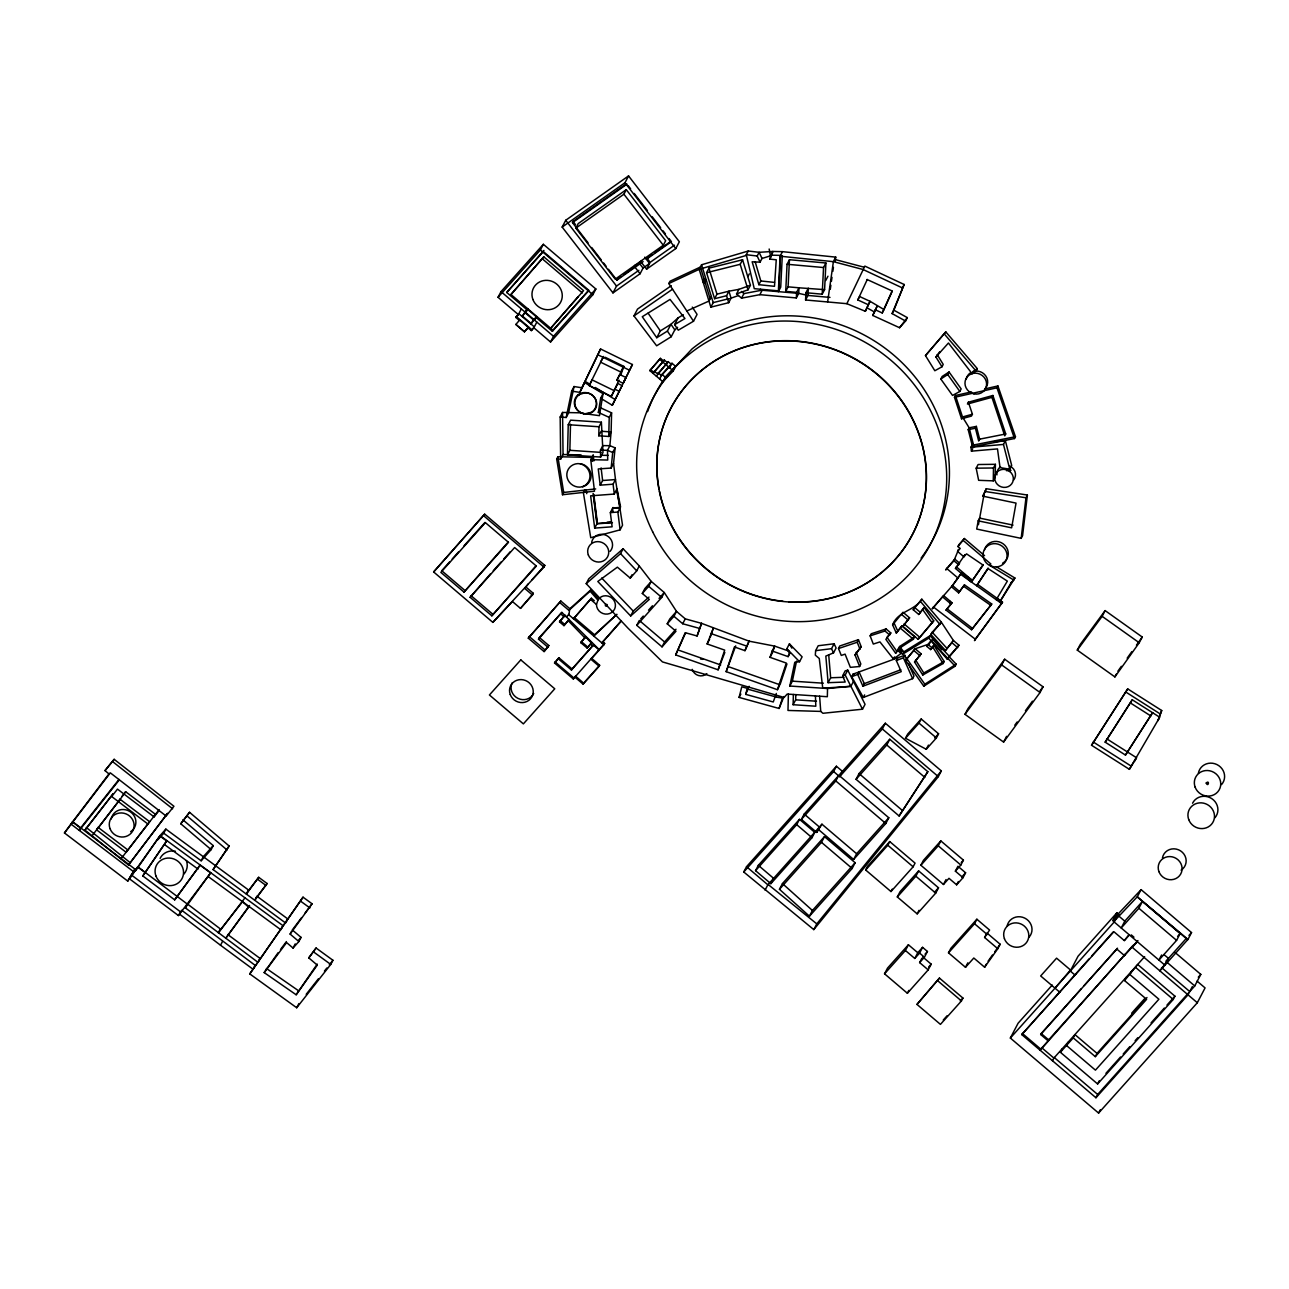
<?xml version="1.0" encoding="UTF-8"?>
<svg xmlns="http://www.w3.org/2000/svg" width="1289" height="1289" viewBox="0 0 1289 1289"><rect width="100%" height="100%" fill="white"/><g stroke="black" fill="none" stroke-linecap="round" stroke-linejoin="round"><path stroke-width="1.5" d="M993.271 480.861L993.481 467.988L995.398 464.314L978.093 464.523L976.176 468.181L978.641 480.314L993.271 480.861L995.189 477.204L995.398 464.314M788.385 694.143L787.982 710.448L820.739 711.415L822.93 713.284L862.502 709.208L865.064 704.326L847.759 670.135L845.213 670.844L842.652 675.742L845.197 682.042L828.102 682.687L825.83 656.085L833.532 652.862L836.11 647.948L834.096 643.775L818.193 645.741L815.631 650.655L815.309 655.15L819.272 658.518L822.753 688.213L850.917 686.312L853.463 681.43M815.438 695.931L815.808 706.211L793.122 704.712L793.363 694.481M793.122 704.712L795.667 699.83L795.796 694.707M850.917 686.312L827.538 688.519L827.345 696.721L787.16 694.062L784.131 697.462L662.465 661.918L628.114 628.291L586.221 583.659L588.783 578.777L623.119 548.743L639.28 565.968L651.251 581.436L664.302 592.553L676.516 611.405L685.265 618.849L701.57 623.36L749.07 641.165L774.705 646.127L788.916 651.122M567.482 454.856L568.24 424.709L570.624 420.166L601.383 422.212L602.994 452.52L600.626 457.063L567.482 454.856L569.867 450.312L570.511 424.178M608.746 436.455L609.214 417.394L598.354 412.432L600.722 407.888L611.598 412.851L611.115 431.912L608.746 436.455L598.773 435.795L598.998 426.756L601.383 422.212M835.208 260.958L835.755 257.123L782.487 251.661L780.103 256.205L778.347 291.717L780.715 287.173L782.294 255.609M824.589 289.638L798.987 287.801L796.618 292.345L785.726 291.378L787.063 264.261L789.448 259.717L825.911 262.988L824.589 289.638L822.205 294.182L805.931 292.732L805.577 299.983L846.873 303.688L865.338 311.293L870.075 301.32L859.602 296.534L857.813 299.934L868.287 304.736L870.075 301.32L883.996 309.537L892.246 291.217M785.726 291.378L788.095 286.835L789.448 259.717M738.951 289.348L728.929 291.185L726.561 295.729L714.589 298.71L706.581 272.704L708.95 268.16L742.577 259.766L750.424 285.256L738.951 289.348L736.567 293.892L741.562 298.146L759.866 294.665L796.328 297.936L796.618 292.345M805.577 299.983L807.945 295.439L808.316 288.188L805.931 292.732M822.205 294.182L823.542 267.532L825.911 262.988M611.115 431.912L609.874 445.768L607.49 450.312L607.731 460.044L590.749 459.69L594.503 491.19L562.503 494.734L556.687 458.997L557.879 456.725L591.941 457.418L592.408 461.365M615.111 447.847L613.564 463.412L615.481 479.556L613.065 484.197L600.191 485.163L598.257 468.938L611.147 468.052L612.694 452.487L615.111 447.847L609.923 445.672L602.833 445.623L600.448 450.167L600.626 457.063M1021.162 538.367L1025.98 497.78L1027.397 495.04L986.294 488.724L982.83 496.152L1016.038 503.097L1011.623 527.829L978.19 520.837L976.708 529.07L1021.162 538.367L1022.58 535.644L1027.397 495.04M827.619 301.964L833.387 261.667L835.755 257.123M830.293 289.252L830.873 285.272M831.437 281.292L832.001 277.312M832.855 271.351L833.435 267.355M590.813 589.846L590.12 591.168L597.774 599.949L601.27 596.759A9.587 9.071 27.6 0 1 614.885 602.253A9.587 9.071 27.6 0 1 607.522 614.063A9.587 9.071 27.6 0 1 596.469 604.46L598.467 598.628L590.813 589.846L569.577 609.036M598.354 412.432L600.658 398.237L603.623 392.549M978.432 524.704L984.248 493.429L986.294 488.724M556.687 458.997L560.667 459.077L560.183 416.992L566.177 417.507L571.688 391.083L574.056 386.539L582.145 387.828L584.642 382.559L603.026 393.693L599.449 415.67L585.867 413.833M574.056 386.539L568.562 412.963L566.177 417.507M827.538 688.519L789.819 686.038L794.781 662.288L799.551 661.74L802.112 656.842L789.416 643.839L786.87 648.721L789.335 653.024L788.127 656.633L772.159 651.009L770.032 657.342L786.322 663.078L777.428 689.696L726.174 671.666L734.424 646.949L744.978 650.671L749.07 641.165L744.978 650.671M789.819 686.038L792.364 681.156L796.57 661.064M783.986 696.495L779.088 708.467L739.096 697.413L741.771 686.811L747.233 688.326L745.719 694.368L773.255 701.973L776.316 693.45M745.719 694.368L749.118 686.296M697.075 635.976L701.57 623.36L697.075 635.976L685.216 632.69L675.678 654.909L718.118 669.829L724.853 652.411M769.855 259.121L770.919 255.158L780.554 255.367L778.782 290.879L754.258 288.672L746.299 254.723L757.191 256.012L760.059 262.166L752.148 261.78L758.867 284.676L774.496 286.319L776.252 259.782L769.855 259.121L771.144 256.64M772.159 254.094L772.868 251.452L782.487 251.661M1161.711 710.513L1158.021 720.519L1161.711 710.513L1127.714 688.89L1091.525 745.251L1129.373 769.324L1159.729 717.248L1132.258 699.782L1105.156 742.158L1125.474 755.08L1152.575 712.704L1125.474 755.08M779.088 708.467L782.471 698.09L774.544 696.817M718.118 669.829L724.692 650.123L707.129 643.952L713.188 628.549L710.271 637.314M726.174 671.666L735.713 645.87M773.126 650.881L774.705 646.127L772.159 651.009M786.967 663.883L779.99 684.813L728.736 666.784M619.01 380.11L611.357 396.416L589.186 385.604L603.526 356.457L600.545 362.145L620.815 372.038L623.795 366.366L605.218 357.295M620.782 375.002L623.795 366.366L616.851 380.223L623.119 383.284L632.416 364.529L600.577 348.981L579.776 392.372L571.688 391.083M904.137 284.482L893.889 310.198L907.327 317.626L905.555 321.042L892.117 313.598L904.137 284.482L864.855 266.098L846.873 303.688M675.678 654.909L685.571 632.931M857.813 299.934L867.271 279.487M865.338 311.293L868.287 304.736M872.734 315.451L877.068 306.363L872.734 315.451L899.561 327.728L905.555 321.042M875.279 309.779L882.224 312.953L892.117 290.96L867.03 279.487M582.274 387.103L600.577 348.981M838.511 648.544L839.719 645.998L858.426 639.682L861.229 646.724L854.994 654.893L859.618 666.51L850.353 667.348L845.085 654.135L841.266 655.44L838.511 648.544L857.217 642.244L858.426 639.682M854.994 654.893L861.229 646.724M859.618 666.51L860.826 663.964L856.186 652.347M611.357 396.416L617.818 383.51L622.055 385.588L626.083 377.596L619.832 374.551L616.851 380.223M612.307 405.278L622.055 385.588L612.307 405.278L600.658 398.237M623.119 383.284L632.416 364.529M64.45 832.952L72.635 821.738L134.926 869.108L127.772 881.112L64.45 832.952L110.322 772.852L166.136 816.034L173.934 806.269L114.173 759.318L105.005 770.596L109.275 774.222M72.635 821.738L71.282 824.316L133.573 871.686M105.005 770.596L114.173 759.318M80.675 827.844L79.322 830.438L119.007 780.248M84.945 830.1L113.013 793.927L84.945 830.1L128.497 865L167.489 813.44L128.497 865M91.873 835.997L118.894 800.872M96.675 829.907L98.028 827.312L127.498 849.693L126.145 852.287L96.675 829.907L120.119 799.309M159.014 810.62L154.068 816.888L117.492 789.126L111.66 796.521L118.475 801.677L119.829 799.099L149.605 821.689L126.145 852.287M154.068 816.888L155.421 814.31L125.661 791.704L118.475 801.677M121.085 858.7L159.143 809.605M127.772 881.112L134.926 869.108M255.109 965.316L181.685 910.276L178.414 915.561L129.399 878.76L159.868 835.965L166.668 840.96L142.821 875.94L174.676 899.867L200.149 865.016M129.399 878.76L137.73 866.836L187.308 904.056M135.748 870.623L160.045 835.626L165.862 829.117L248.503 889.99L246.36 894.083L258.686 877.31L267.113 883.513L254.787 900.286L256.914 896.193L287.753 918.912L285.61 923.005L213.088 869.576L229.152 846.003L189.547 812.296L180.766 823.768L211.138 849.628L201.148 860.778L163.735 833.21L165.862 829.117M142.821 875.94L166.845 840.621M180.766 823.768L189.547 812.296M174.676 899.867L200.085 865.145L210.655 872.879L178.414 915.561M201.148 860.778L203.243 856.782L213.233 845.616L182.861 819.772M519.886 319.575L519.419 320.478L515.826 317.432L518.371 314.597L498.037 297.292L501.018 291.62L543.362 244.298L595.856 288.994L592.892 294.682L550.548 342.004L533.855 327.777L536.82 322.105M211.138 849.628L213.233 845.616M526.943 309.698L506.722 292.474L543.926 250.42M260.12 958.146L257.945 962.303L185.31 907.843L187.372 903.911L220.435 928.998L218.373 932.93L244.974 897.821M522.19 316.53L527.539 308.554L522.416 316.079L531.277 323.62L535.805 317.239L552.353 331.321L552.949 330.193L510.96 294.504L543.813 256.833L583.546 290.653L550.677 328.324L578.262 296.551M185.31 907.843L210.719 872.75M498.037 297.292L540.381 249.969L543.362 244.298M213.088 869.576L229.152 846.003M510.96 294.504L543.813 256.833M644.709 257.172L649.575 263.472L643.05 268.08L640.085 273.751L612.968 292.893L562.165 227.073L565.742 220.258L628.549 175.916L679.351 241.752L675.79 248.568L646.595 269.159L640.891 261.764L641.487 260.636M515.826 317.432L518.839 313.694L534.323 326.874L531.31 330.612L528.039 327.825L528.506 326.907M518.371 314.597L521.336 308.909M515.858 324.441L524.494 331.789L515.858 324.441L519.644 320.026L528.281 327.374L524.72 331.337M588.074 242.831L572.477 222.626L573.073 221.482L626.003 184.118M550.548 342.004L553.513 336.316L525.525 312.421L528.232 309.215M575.845 228.121L578.229 223.577L626.293 189.66L665.672 240.705L663.303 245.248L615.24 279.165L575.845 228.121L623.908 194.204L626.293 189.66M531.052 324.087L533.533 319.301M534.387 319.962L537.094 316.756M255.222 965.09L253.047 969.247L220.532 945.24L222.594 941.308M562.165 227.073L624.988 182.748L628.549 175.916M248.616 907.182L249.502 905.474L225.623 938.424L248.616 907.182L242.831 901.913M433.636 571.945L484.68 514.198L544.828 565.404L543.942 567.079L492.849 622.378L433.636 571.945L484.68 514.198M249.776 973.904L303.028 897.176L312.067 903.782L290.122 934.09L298.871 941.534L293.038 948.043L286.609 942.565L264.181 972.599L296.164 994.77L317.287 965.123L308.78 957.888L316.079 948.011L332.933 960.273L330.757 964.43L296.712 1007.756L249.776 973.904L303.028 897.176M608.472 269.272L616.883 280.148L620.75 276.7M612.968 292.893L616.529 286.077L638.861 270.319M264.181 972.599L278.15 952.635M463.992 592.102L508.511 542.331L485.373 522.625L440.854 572.397L463.992 592.102L508.092 542.121M640.085 273.751L634.381 266.372L634.978 265.228M560.183 416.992L562.552 412.448L581.21 412.851M290.122 934.09L291.572 931.319M470.114 597.306L514.633 547.551L536.385 566.064L491.85 615.82L470.114 597.306L490.642 573.669M579.776 392.372L582.145 387.828M646.595 269.159L649.575 263.472M293.038 948.043L295.213 943.886M589.186 385.604L592.167 379.917L614.321 390.744M298.871 941.534L301.046 937.377L292.297 929.933L301.594 917.623M677.611 327.293L674.808 329.887L671.247 336.703L656.649 345.806L633.962 315.902L637.523 309.086L671.279 285.723M560.667 459.077L563.051 454.534L562.552 412.448M308.78 957.888L316.079 948.011M491.85 615.82L535.95 565.839M296.164 994.77L317.239 964.091M683.347 314.758L678.175 317.803L674.614 324.619L678.272 330.193L693.514 321.235L668.83 283.532L670.006 281.244L700.362 267.049L710.142 298.79M492.849 622.378L512.378 601.544M562.503 494.734L563.696 492.462L557.879 456.725M296.712 1007.756L298.887 1003.599M598.773 435.795L601.157 431.251L609.117 431.783M609.214 417.394L611.598 412.851M590.749 459.69L593.133 455.146M528.216 583.965L524.784 588.493L532.438 595.002L520.482 608.376L512.829 601.866M674.614 324.619L684.942 318.528L670.038 299.419L642.276 316.723L656.762 337.734L660.322 330.919L670.957 324.296L678.175 317.803M520.482 608.376L533.324 593.327L525.67 586.817M769.162 249.003L770.484 255.995L772.868 251.452L759.124 252.306L748.248 251.017L701.554 264.777L699.17 269.32L668.83 283.532M656.762 337.734L667.38 331.112L670.957 324.296L674.808 329.887M584.545 490.158L583.353 492.43L590.733 537.706L620.106 529.86L622.539 525.219L615.481 479.556L602.608 480.523L600.191 485.163M532.438 595.002L533.324 593.327M659.614 378.95L661.998 374.406L671.972 363.256L675.645 366.366L673.261 370.926L662.868 381.721L649.865 370.652L660.451 358.358L663.69 361.129L653.716 372.279L650.462 369.524M649.865 370.652L660.451 358.358M653.12 373.423L664.286 359.985L667.541 362.757M663.11 362.257L664.286 359.985M656.375 376.195L668.137 361.613L671.392 364.384M611.147 468.052L613.564 463.412M666.349 365.029L668.137 361.613M693.514 321.235L697.075 314.403L692.29 307.104M598.434 650.881L599.127 649.559L561.843 612.388L539.382 637.491L548.856 645.547L544.087 651.59L528.281 638.152L560.844 601.061L569.77 608.666L568.916 614.869L603.961 644.709L590.942 659.259L599.143 666.236L583.127 684.137L574.926 677.16L575.49 676.081L583.627 683.154L583.127 684.137M669.603 367.8L671.972 363.256M662.868 381.721L665.237 377.178L675.645 366.366M711.335 296.518L708.95 301.062L686.811 310.987M613.032 507.447L610.341 512.619L612.114 526.798L594.68 528.103L597.387 522.947M714.589 298.71L716.974 294.166L708.95 268.16M738.436 295.552L731.072 298.146L728.704 302.689L710.835 307.153L713.204 302.609L701.554 264.777M547.986 647.239L538.512 639.167L539.382 637.491M594.68 528.103L590.636 495.83L614.305 494.058L616.996 488.902L620.573 506.883L617.866 512.039L620.106 529.86M528.281 638.152L560.844 601.061M736.567 293.892L748.055 289.799L740.192 264.309L742.577 259.766M748.248 251.017L745.864 255.56L699.17 269.32L710.835 307.153M538.512 639.167L561.843 612.388M544.087 651.59L548.856 645.547M563.97 625.648L569.013 619.461L563.97 625.648L559.523 621.878L564.808 615.433L566.564 616.948L568.787 614.321M559.523 621.878L564.985 615.079M757.191 256.012L759.124 252.306L762.008 258.461L760.059 262.166M747.91 276.555L749.312 273.88M591.393 598.241L573.508 618.768L591.393 598.241L594.277 600.69M741.562 298.146L743.946 293.602L762.25 290.122L759.866 294.665M748.055 289.799L750.424 285.256M574.926 677.16L573.299 678.965L554.528 662.997L558.846 657.728L572.026 668.959L571.462 670.022L558.282 658.792L558.846 657.728M758.867 284.676L760.816 280.97L755.209 261.893M586.221 583.659L620.557 553.626L623.119 548.743M760.542 289.235L760.091 290.073L798.713 293.393L806.108 295.02M580.791 642.663L585.528 636.911L591.377 642.937L587.172 648.093L580.791 642.663L585.657 636.669M594.519 634.752L593.826 636.073L616.915 614.305L594.519 634.752L574.201 617.447M587.172 648.093L591.506 642.695M573.299 678.965L598.998 649.801L593.407 645.048L572.026 668.959M571.462 670.022L593.536 644.806M642.309 593.472L648.705 586.334L651.251 581.436L644.871 588.574L642.309 593.472L649.302 599.417L630.659 615.981L597.806 581.484L617.383 567.16L630.24 578.1L631.932 574.846M630.24 578.1L636.718 570.85L639.28 565.968M590.942 659.259L591.506 658.196L599.643 665.269L599.143 666.236M620.766 621.25L601.866 642.905L621.379 621.105M603.961 644.709L604.654 643.388L602.559 641.6M796.328 297.936L798.713 293.393L798.987 287.801L788.095 286.835M630.659 615.981L633.221 611.099L648.979 597.081M636.766 625.342L639.328 620.46L664.576 641.97L662.03 646.852L636.766 625.342L661.74 597.435L664.302 592.553L659.05 598.418M825.717 280.519L827.973 276.2M667.219 623.828L669.781 618.946L676.516 611.405L673.954 616.303L667.219 623.828L675.968 631.272L662.03 646.852M699.009 628.259L682.703 623.747L685.265 618.849M707.129 643.952L709.691 639.054M882.224 312.953L883.996 309.537M892.117 313.598L893.889 310.198M899.561 327.728L907.327 317.626M739.096 697.413L740.853 694.062M925.47 355.587L945.804 331.885L977.304 368.638L976.063 371.023L972.051 373.633L948.446 343.019L935.927 357.005L941.969 366.801L934.831 370.749L925.47 355.587L945.804 331.885M770.032 657.342L772.594 652.46M935.927 357.005L939.681 351.816M788.127 656.633L789.835 653.378M941.969 366.801L943.226 364.416L937.184 354.62M777.428 689.696L779.136 686.441M940.809 379.03L942.13 376.485L949.058 371.989L961.159 388.907L959.838 391.453L952.539 395.433L940.809 379.03L947.737 374.535L949.058 371.989M992.901 395.481L991.934 397.334L1004.759 435.827L1005.726 433.974L992.901 395.481L968.393 402.2L972.422 414.236L971.455 416.089L961.53 418.796L954.488 397.334L955.439 395.497L971.535 391.888M972.051 373.633L973.147 371.522M833.532 652.862L831.534 648.689L834.096 643.775M968.393 402.2L967.443 404.037L991.934 397.334M961.53 418.796L962.496 416.959L955.439 395.497M828.102 682.687L830.664 677.772L828.714 654.973M984.071 390.696L985.183 388.585A10.94 10.36 27.6 0 0 975.902 371.039M985.038 388.859L997.912 385.959L1015.458 436.713L1014.491 438.55L972.583 446.864L968.2 429.656L969.167 427.803L976.369 426.385L979.624 439.162L978.673 440.999L975.419 428.222L976.369 426.385M842.652 675.742L845.181 675.033L847.759 670.135M839.88 774.19L885.334 723.226L941.324 770.903L938.328 776.639L813.794 929.611L743.753 871.992L746.54 866.675L836.4 766.23L842.426 771.354M1014.491 438.55L996.961 387.812L997.912 385.959M897.966 650.655L901.092 653.475L893.454 659.001L879.952 641.906L873.298 644.065L870.123 635.848L871.219 633.769L886.075 628.919L890.812 632.963L885.865 639.344L895.629 653.249L899.061 648.56L902.171 651.38M993.9 441.756L1005.388 440.757L1011.688 465.49L1009.754 469.18L1000.055 467.617L997.493 448.91L971.455 451.15L970.923 447.251L972.857 443.561M908.6 663.948L913.982 676.097L912.628 678.675L863.292 697.478L851.723 676.709L853.076 674.115L904.749 655.263L907.069 660.467M972.583 446.864L973.549 445.027L969.167 427.803L962.496 416.959L972.422 414.236M971.455 451.15L972.744 448.685M857.684 674.437L859.054 671.843L864.274 683.653L862.921 686.231L857.684 674.437L851.723 676.709M815.002 831.969L812.006 837.689L770.854 883.674L755.547 870.655L758.335 865.322L799.486 819.337L814.777 832.372M870.123 635.848L884.979 631.014L886.075 628.919M928.821 638.103L902.558 654.248L898.32 648.947L913.385 639.231L914.642 636.847L901.817 625.938L896.306 633.076L892.6 624.875C897.869 610.905 914.529 611.034 921.812 599.192L941.308 622.104L953.441 640.552L958.984 645.257L947.334 659.259L928.821 638.103L932.221 632.255L941.308 622.104L930.98 634.639L945.481 650.462L953.441 640.552L945.481 650.462M892.6 624.875L903.009 612.243L909.583 617.818L902.848 626.325L918.106 639.296L933.703 620.863L924.132 607.49L918.767 614.482L913.24 609.778L914.497 607.393L920.024 612.098M896.306 633.076L901.817 625.938M755.547 870.655L796.699 824.654L799.486 819.337M863.292 697.478L864.645 694.884M818.95 829.939L853.624 859.457L856.621 853.737L821.947 824.203L816.71 832.42L801.404 819.385L804.191 814.068L838.607 775.624M902.848 626.325L909.583 617.818M765.07 890.135L768.067 884.415L816.791 923.875L813.794 929.611M770.854 883.674L773.851 877.954M913.24 609.778L921.812 599.192M1009.754 469.18L1003.47 444.447L1005.388 440.757M743.753 871.992L833.629 771.547L836.4 766.23M895.629 653.249L899.061 648.56M898.32 648.947L899.577 646.546L914.642 636.847M893.454 659.001L894.55 656.907M862.921 686.231L901.237 671.65L896.322 660.548L897.676 657.954M918.767 614.482L924.132 607.49M982.83 496.152L984.248 493.429M955.471 568.433L959.58 563.18L954.778 559.088L945.659 569.964L953.924 560.731L958.645 549.372L957.582 551.418L963.898 556.8L966.541 553.851L983.136 565.114L971.374 581.967L955.471 568.433L964.962 554.753L963.898 556.8M957.582 551.418L960.224 548.47L957.969 546.552L959.032 544.506L964.414 538.512L984.554 555.656M801.404 819.385L835.82 780.941L838.817 775.205L888.798 817.758L885.817 823.494L853.624 859.457M779.458 889.297L782.455 883.577L824.477 836.625L855.139 862.728L852.158 868.464L809.428 916.205L779.458 889.297L821.48 842.345L824.477 836.625M902.558 654.248L903.815 651.863L930.078 635.719L949.203 656.182L947.963 658.566M833.629 771.547L839.638 776.671L842.635 770.951M957.969 546.552L964.414 538.512M896.322 660.548L903.396 657.857L904.749 655.263M977.4 584.239L1002.52 602.172L974.484 640.649L975.257 639.167L933.913 607.377L932.318 608.682L952.507 585.512L960.676 574.072M978.19 520.837L979.608 518.097L1013.057 525.106M947.334 659.259L948.994 656.568L956.196 664.173L955.165 666.171L923.778 686.199L905.539 660.355L915.174 648.754L927.983 644.436L930.159 642.003L929.111 644.001M816.71 832.42L819.707 826.7M918.106 639.296L933.703 620.863M905.539 660.355L915.174 648.754L921.136 653.829L914.562 661.998L922.763 675.017L943.129 663.513L944.176 661.499L933.864 645.161L930.642 649.592L926.936 646.45L927.983 644.436L931.689 647.594M932.318 608.682L943.532 595.534L952.039 602.785L946.045 610.1L971.552 629.725L991.74 604.009L964.462 584.852L958.629 592.859L951.588 586.866L952.362 585.383L959.403 591.393M956.97 579.583L957.824 577.939L946.529 568.32M914.562 661.998L921.136 653.829M951.588 586.866L961.626 572.767L972.228 580.34L956.325 566.806M930.98 634.639L932.221 632.255L946.722 648.061M856.057 779.313L859.054 773.577L889.764 739.258L927.838 771.692L899.11 815.969L856.057 779.313L886.768 744.994L889.764 739.258M839.638 776.671L882.337 728.962L885.334 723.226M949.671 602.898L950.428 601.415M946.045 610.1L952.039 602.785M926.936 646.45L932.833 638.877M958.629 592.859L964.462 584.852M930.642 649.592L933.864 645.161M922.763 675.017L923.81 673.003L944.176 661.499M971.374 581.967L983.136 564.598M923.778 686.199L924.825 684.201L956.196 664.173M809.428 916.205L812.424 910.485L855.139 862.728M905.49 738.259L907.665 734.102L921.2 718.988L938.569 733.763L936.394 737.936L926.259 749.263L905.49 738.259L919.025 723.145L921.2 718.988M971.552 629.725L991.74 604.009M1011.623 581.887L999.652 602.14L1014.894 578.02L996.171 566.628M1010.834 583.385L1014.894 578.02M926.259 749.263L928.434 745.106M865.66 869.994L867.578 866.305L889.732 841.556L915.061 863.114L913.128 866.804L890.973 891.553L865.66 869.994L887.799 845.246L889.732 841.556M899.11 815.969L927.838 771.692M964.994 714.332L967.991 708.612L1004.679 659.227L1043.043 686.795L1040.046 692.515L1003.599 742.077L964.994 714.332L1001.682 664.947L1004.679 659.227M890.973 891.553L892.262 889.104M897.305 896.951L900.093 891.634L918.638 870.897L938.505 887.799L935.717 893.116L917.172 913.853L897.305 896.951L915.867 876.214L918.638 870.897M920.862 865.241L923.44 860.327L940.825 840.895L963.415 860.134L960.837 865.048L955.375 871.171L963.028 877.68L956.631 884.818L948.978 878.308L943.467 884.48L920.862 865.241L938.247 845.81L940.825 840.895M1003.599 742.077L1006.596 736.357M922.618 956.857L931.19 964.156L928.193 969.876L907.375 993.255L884.544 973.807L887.541 968.087L908.407 944.756L917.768 952.716L914.771 958.452L905.41 950.492L908.407 944.756M917.172 913.853L919.025 910.308M943.467 884.48L946.029 879.565M955.375 871.171L957.936 866.256L965.59 872.766L963.028 877.68M1077.282 650.123L1080.263 644.403L1105.124 610.599L1142.231 637.024L1139.234 642.744L1114.904 676.918L1077.282 650.123L1102.127 616.335L1105.124 610.599M914.771 958.452L919.589 953.07L922.586 947.334L927.436 951.475L924.439 957.211L919.621 962.593L928.193 969.876M956.631 884.818L958.355 881.547M919.621 962.593L921.877 958.291M907.375 993.255L908.874 990.387M916.978 1004.405L939.455 978.093L962.931 998.073L961.433 1000.941L940.438 1024.384L916.978 1004.405L939.455 978.093M948.495 952.829L950.847 948.333L976.885 919.234L989.581 930.062L984.603 937.506L997.783 948.72L984.635 967.249L973.807 958.017L965.493 967.314L948.495 952.829L974.532 923.746L976.885 919.234M1114.904 676.918L1116.403 674.05M965.493 967.314L967.846 962.819M984.603 937.506L986.166 934.509M1091.525 745.251L1127.714 688.89M984.635 967.249L986.214 964.236M997.783 948.72L1000.135 944.225L986.955 932.994M1105.156 742.158L1132.258 699.782M1129.373 769.324L1136.495 757.723L1106.864 738.887M1134.787 760.993L1136.495 757.723M1197.11 981.138L1205.07 987.906L1197.32 1002.745L1098.599 1113.084L1010.35 1038.048L1018.101 1023.224L1052.243 985.054M1192.325 986.601L1188.023 994.834L1095.94 1097.745L1021.774 1034.6L1089.028 958.984M1070.305 971.036L1078.055 956.212L1116.886 912.821L1119.255 914.852M1060.331 991.048L1059.735 992.176L1040.674 975.95L1056.577 958.162L1070.917 970.359M1022.37 1033.472L1040.771 1049.133L1048.15 1040.884L1040.674 1034.519L1041.206 1033.52L1081.374 988.631M1075.638 973.936L1075.042 975.08L1069.886 970.681L1054.998 988.147M1040.175 1050.261L1132.467 946.013M1048.15 1040.884L1048.956 1039.337M1116.886 912.821L1112.697 920.845L1116.5 916.592M1163.951 954.601L1168.479 958.355L1164.918 965.171L1113.777 921.635L1117.337 914.819L1141.119 889.652L1191.535 932.575L1187.975 939.391L1159.842 970.826L1166.577 961.948L1194.758 985.956L1189.747 991.563L1161.55 967.556M1117.772 915.174L1114.195 921.989L1010.35 1038.048M1141.119 889.652L1137.252 896.822L1113.777 921.635M1052.485 1060.75L1054.209 1057.479L1097.648 1094.474L1095.94 1097.745M1095.296 1056.658L1097.02 1053.387L1074.962 1034.616L1073.254 1037.887L1095.296 1056.658L1146.598 999.329L1124.54 980.558L1137.72 964.494L1174.94 996.188L1173.232 999.458L1097.616 1083.968L1060.38 1052.275L1062.088 1049.004M1068.178 1042.205L1066.47 1045.476L1095.441 1070.144L1158.892 999.233L1129.921 974.565L1131.629 971.294M1040.674 1034.519L1117.531 948.221L1084.049 985.634M1117.337 914.819L1124.798 921.152L1121.221 927.967L1138.864 908.262L1142.425 901.446L1180.144 933.558L1176.583 940.374L1158.94 960.079L1161.615 954.972M1021.774 1034.6L1113.873 931.689L1124.314 940.583L1128.697 935.186M1116.999 949.22L1124.475 955.584L1125.281 954.037M1197.32 1002.745L1132.258 947.351L1133.659 944.676M1124.54 980.558L1126.264 977.288M1097.616 1083.968L1099.324 1080.698M1098.599 1113.084L1100.307 1109.781M1194.758 985.956L1200.8 974.387L1175.069 952.49M988.083 568.078L976.627 585.722L988.051 568.562L1007.337 581.113L996.236 599.707L997.009 598.225L1000.425 600.642M988.083 961.191L992.466 955.02M994.657 951.943L1000.135 944.225M1117.901 671.182L1121.366 666.3M1127.166 658.163L1131.806 651.67M1136.431 645.161L1142.231 637.024M1014.814 725.159L1017.166 721.969M1025.399 710.771L1032.457 701.184M1039.514 691.597L1043.043 686.795M975.257 639.167L1002.52 602.172M280.519 949.477L286.416 941.566M305.09 912.999L312.067 903.782M109.339 773.4L72.522 821.931L80.579 828.054L119.007 779.426M247.407 892.085L258.686 877.31M255.834 898.288L267.113 883.513M306.186 994.318L318.351 978.85M324.425 971.1L326.858 968.007M329.291 964.913L332.933 960.273M219.259 931.222L242.493 901.768M122.165 796.135L125.661 791.704M816.791 923.875L941.324 770.903M928.579 967.072L931.19 964.156M506.722 292.474L543.33 251.564L588.96 290.412L552.353 331.321M524.494 331.789L528.039 327.825M531.31 330.612L533.855 327.777M552.949 330.193L588.251 290.734M553.513 336.316L595.856 288.994M157.903 839.719L163.735 833.21M449.587 561.923L441.724 570.705L464.862 590.41M452.213 559.007L458.755 551.692M463.992 545.827L484.954 522.416M666.3 364.159L657.551 373.923L654.313 371.151M668.894 367.172L661.402 375.55L658.147 372.779M493.252 570.753L501.115 561.972M503.725 559.039L510.283 551.724M532.051 579.679L544.828 565.404M298.71 939.987L301.046 937.377M554.528 662.997L558.282 658.792M599.127 649.559L604.654 643.388M640.633 618.994L643.275 616.061M648.528 610.18L652.476 605.766M583.627 683.154L599.643 665.269M664.576 641.97L675.984 629.225M890.812 632.963L886.961 637.265L896.725 651.171M949.203 656.182L958.984 645.257M821.947 824.203L767.857 884.818L746.54 866.675M934.767 738.017L938.569 733.763M856.621 853.737L888.798 817.758M934.525 892.246L938.505 887.799M961.223 862.583L963.415 860.134M961.755 877.052L965.59 872.766M884.544 973.807L905.41 950.492M917.768 952.716L922.586 947.334M925.035 954.166L927.436 951.475M943.258 1020.05L947.189 1015.668M960.305 1001.005L962.931 998.073M1091.702 955.987L1113.132 932.044M1124.733 921.216L1142.425 901.446M1124.314 940.583L1129.373 934.912M1124.991 954.585L1048.666 1039.885L1041.206 1033.52M1124.475 955.584L1137.929 940.551M1132.258 947.351L1137.333 941.695M1144.648 956.647L1053.886 1058.076L1041.576 1047.586M1060.38 1052.275L1073.254 1037.887M1177.63 936.378L1180.144 933.558M1165.917 961.207L1186.412 938.311M1188.974 935.443L1191.535 932.575M1131.742 1013.09L1144.89 998.395M1097.02 1053.387L1146.984 997.525M1105.962 1073.286L1120.544 1056.98M1123.202 1054.015L1129.841 1046.604M1135.142 1040.674L1137.8 1037.709M1151.061 1022.87L1164.338 1008.046M1166.98 1005.082L1174.94 996.188M1198.287 977.191L1200.8 974.387M1097.648 1094.474L1188.41 993.046M665.446 377.21L692.096 348.884A156.759 148.493 27.6 0 1 898.046 358.906A156.759 148.493 27.6 0 1 921.103 558.121M590.12 591.168L568.9 610.358L559.958 602.753M605.621 604.332C604.009 608.392 610.164 604.235 605.637 604.315M572.477 222.626L627.018 184.118M634.381 266.372L640.891 261.764M624.037 274.38L633.882 267.435M651.67 254.884L646.965 258.203L650.172 262.344L674.485 245.184M654.796 252.676L670.457 241.623M616.883 280.148L643.114 261.635M646.369 259.331L671.424 241.655L669.023 238.546M633.962 315.902L672.536 289.203M973.292 371.248L977.304 368.638M582.531 486.694L584.658 485.711A12.681 12.02 27.6 0 0 582.709 464.652L580.227 463.798M864.274 683.653L900.769 669.748M582.499 413.302L583.772 413.705L580.711 412.673A11.182 10.586 27.6 0 1 576.86 395.949C581.516 390.728 590.523 391.743 594.39 397.399A11.182 10.586 27.6 0 1 591.715 412.19L585.496 413.801L589.508 413.495A11.037 10.457 27.6 0 0 584.755 392.823L577.971 394.998L579.357 394.563L577.359 396.271A11.037 10.457 27.6 0 0 581.162 412.802M762.008 258.461L771.805 255.415M706.581 272.704L740.192 264.309M716.974 294.166L728.929 291.185L731.072 298.146M713.204 302.609L729.3 298.597M954.488 397.334L996.961 387.812M968.2 429.656L975.419 428.222M979.624 439.162L1005.726 433.974M973.549 445.027L1015.458 436.713M588.026 413.753L583.466 413.64M815.631 650.655L831.534 648.689M563.696 492.462L595.695 488.918M970.923 447.251L1003.47 444.447M612.758 507.979L620.299 507.415M610.341 512.619L617.866 512.039M607.071 522.222L610.938 521.932M610.664 522.448L597.113 523.463L593.536 494.992M612.42 522.673L596.92 523.833L593.101 493.461M1006.435 470.678L1010.995 470.356M830.664 677.772L843.973 677.273M976.176 468.181L993.481 467.988M600.448 450.167L607.49 450.312L612.694 452.487M563.051 454.534L581.097 454.904M600.674 455.307L608.263 455.371M568.24 424.709L598.998 426.756M569.867 450.312L601.045 452.391M792.364 681.156L823.381 683.202M795.667 699.83L816.485 701.2M787.063 264.261L823.542 267.532M807.945 295.439L829.987 297.405M780.103 256.205L833.387 261.667L863.066 269.514L902.348 287.898M760.816 280.97L774.48 282.404M984.86 491.447L1025.98 497.78M933.091 607.2L933.913 607.377M584.433 413.785L582.741 413.35M834.563 259.395L864.258 267.242M748.361 689.325L775.897 696.93M710.642 633.447L746.524 646.063M678.24 650.027L720.68 664.947M597.597 354.652L629.451 370.201M614.853 389.197L619.091 391.26M867.11 307.894L874.522 312.035M585.238 381.415L590.249 384.46M595.276 387.49L615.272 399.606M1013.815 580.066L989.646 565.339L990.854 563.986L963.334 540.558M1009.867 466.119L1011.962 467.408A9.442 8.942 27.6 0 1 1013.508 480.169M1125.99 692.161L1160.003 713.8M1130.55 703.053L1150.868 715.975M1093.233 741.981L1131.081 766.053M266.356 968.442L298.339 990.613M963.689 586.334L990.967 605.492M1102.127 616.335L1139.234 642.744M961.546 572.928L972.148 580.485M960.772 574.411L1001.746 603.639M1001.682 664.947L1040.046 692.515M300.853 901.349L309.892 907.939M313.904 952.168L330.757 964.43M160.045 835.626L282.984 925.663L280.857 929.756L208.592 876.842M164.702 844.714L198.023 869.092M257.639 879.307L266.066 885.511M227.686 934.493L259.991 958.371M137.714 866.885L144.787 872.186M131.397 874.973L180.396 911.774M118.765 801.903L148.235 824.283M179.622 914.207L220.532 945.24M946.819 608.617L972.325 628.242M112.868 761.815L172.629 808.783M741.449 291.475L743.946 293.602M953.924 560.731L958.726 564.808M540.381 249.969L592.892 294.682M942.758 597.016L951.266 604.267M542.637 259.105L582.354 292.925M659.855 359.502L673.261 370.926M661.998 374.406L665.237 377.178M952.2 642.937L957.727 647.642M901.768 614.627L908.326 620.202M904.105 623.94L919.347 636.911M527.991 309.666L536.852 317.207M900.56 628.323L913.385 639.231M501.018 291.62L524.671 311.761M525.284 312.873L534.145 320.429M914.127 650.768L920.088 655.827M516.309 316.514L531.793 329.71M884.979 631.014L889.716 635.042M1187.975 939.391L1137.252 896.822L1187.668 939.729M1138.864 908.262L1176.583 940.374M919.025 723.145L936.394 737.936M853.076 674.115L854.22 675.082M1131.291 934.912L1133.949 937.167M882.337 728.962L938.328 776.639M886.768 744.994L924.858 777.412M1135.996 967.765L1173.232 999.458M648.705 586.334L661.74 597.435M859.054 773.577L902.107 810.249M673.954 616.303L682.703 623.747M938.247 845.81L960.837 865.048M835.82 780.941L885.817 823.494M887.799 845.246L913.128 866.804M974.532 923.746L987.229 934.557M915.867 876.214L935.717 893.116M590.7 599.546L596.469 604.46M483.81 515.874L543.942 567.079M804.191 814.068L819.498 827.103M560.957 614.08L564.115 616.754M821.48 842.345L852.158 868.464M560.216 620.557L564.646 624.343M581.339 641.6L587.72 647.03M796.699 824.654L812.006 837.689M919.589 953.07L924.439 957.211M937.957 980.961L961.433 1000.941M529.167 636.46L544.957 649.914M555.092 661.918L573.863 677.901M470.984 595.631L492.736 614.144M758.335 865.322L773.642 878.357M187.453 816.291L227.057 849.999M129.851 862.405L86.299 827.506M782.455 883.577L812.424 910.485M786.87 648.721L799.551 661.74M568.32 620.782L584.98 637.991M590.813 644.017L592.859 646.111M601.721 578.036L633.221 611.099M931.576 641.261L955.165 666.171M620.557 553.626L636.718 570.85M932.624 639.263L941.824 649.753M944.547 334.27L976.063 371.023M920.572 601.592L940.052 624.504M899.577 646.546L903.815 651.863M628.226 185.68L630.627 188.79M634.22 193.447L647.416 210.558M652.218 216.778L660.629 227.67M663.029 230.779L665.43 233.889M624.988 182.748L675.79 248.568M623.908 194.204L663.303 245.248M639.86 263.939L643.05 268.08M573.073 221.482L575.474 224.592M591.683 247.504L601.27 259.943M603.671 263.053L606.072 266.162M565.742 220.258L616.529 286.077M947.737 374.535L959.838 391.453M922.892 609.874L932.463 623.264M906.586 658.357L924.825 684.201M667.38 331.112L671.247 336.703M648.077 313.13L660.322 330.919M932.817 647.159L943.129 663.513M915.609 660L923.81 673.003M789.416 643.839L791.881 648.141M845.181 675.033L862.502 709.208M893.841 622.49L897.563 630.692M903.396 657.857L912.628 678.675M857.217 642.244L860.021 649.269M726.561 295.729L728.704 302.689M616.529 489.788L620.106 507.769L612.565 508.333L613.016 511.878M586.092 489.756L586.737 493.687M613.065 484.197L614.305 494.058M593.81 494.477L597.145 521.046M601.109 467.907L602.608 480.523M593.182 455.065L593.875 460.963M819.611 696.205L820.739 711.415M706.855 673.615A8.797 8.33 27.6 0 1 692.257 669.345M700.555 659.017A8.797 8.33 27.6 0 1 702.811 659.372M591.667 542.298A10.634 10.07 27.6 0 1 606.458 535.434A10.634 10.07 27.6 0 1 610.116 551.37M966.218 379.256A10.94 10.36 27.6 0 1 970.649 372.682M996.913 474.932A9.442 8.942 27.6 0 1 1000.586 466.779M984.554 549.855A12.165 11.52 27.6 0 1 1003.277 543.894A12.165 11.52 27.6 0 1 1002.568 563.229M160.094 858.41A14.405 13.631 27.6 0 1 175.449 851.272M186.373 860.585A14.405 13.631 27.6 0 1 183.94 874.055M111.241 818.966A12.552 11.891 27.6 0 1 130.125 811.667A12.552 11.891 27.6 0 1 130.624 831.695M533.694 693.466A12.004 11.359 27.6 0 1 517.936 698.38A12.004 11.359 27.6 0 1 512.152 682.88M1198.383 773.191A13.357 12.648 27.6 0 1 1216.945 764.57A13.357 12.648 27.6 0 1 1221.537 784.582M1192.567 803.24A13.438 12.729 27.6 0 1 1211.741 798.6A13.438 12.729 27.6 0 1 1214.834 817.854M1162.452 857.91A12.084 11.44 27.6 0 1 1180.611 850.901A12.084 11.44 27.6 0 1 1181.095 870.156M1007.063 926.308A12.713 12.052 27.6 0 1 1024.739 918.09A12.713 12.052 27.6 0 1 1029.105 937.135M659.098 489.224A136.312 129.109 27.6 0 1 776.332 340.973A136.312 129.109 27.6 0 1 926.324 471.097A136.312 129.109 27.6 0 1 788.804 601.737M782.955 601.254A136.312 129.109 27.6 0 1 659.485 491.206M647.577 411.61A156.759 148.493 27.6 0 1 662.192 382.011M1206.214 783.035C1208.276 787.95 1209.904 779.329 1206.214 783.035M704.068 278.843L702.666 281.534L704.551 283.129L705.953 280.454L704.068 278.843M520.804 659.887L489.417 694.98L523.366 723.886L554.753 688.793L520.804 659.887M583.127 486.581L580.034 487.129A12.278 11.633 27.6 0 1 566.854 475.899A12.278 11.633 27.6 0 1 577.859 463.605L581.033 463.863A12.278 11.633 27.6 0 1 583.127 486.581M973.92 393.87L971.229 392.936A10.94 10.36 27.6 0 1 968.796 375.325A10.94 10.36 27.6 0 1 986.214 381.335A10.94 10.36 27.6 0 1 973.92 393.87M992.304 566.499L989.372 565.307A12.165 11.52 27.6 0 1 983.555 558.137L983.056 555.124A12.165 11.52 27.6 0 1 995.769 543.7A12.165 11.52 27.6 0 1 1006.967 557.493A12.165 11.52 27.6 0 1 992.304 566.499M1009.803 471.516L1007.708 470.227A9.442 8.942 27.6 0 0 994.705 478.251A9.442 8.942 27.6 0 0 1008.24 486.63A9.442 8.942 27.6 0 0 1009.803 471.516M588.316 554.914A10.634 10.07 27.6 0 0 606.281 558.717A10.634 10.07 27.6 0 0 599.997 541.863A10.634 10.07 27.6 0 0 588.316 554.914M155.937 876.021A14.405 13.631 27.6 0 0 180.234 881.16A14.405 13.631 27.6 0 0 171.743 858.361A14.405 13.631 27.6 0 0 155.937 876.021M110.016 828.618A12.552 11.891 27.6 0 0 131.22 833.097A12.552 11.891 27.6 0 0 123.808 813.214A12.552 11.891 27.6 0 0 110.016 828.618M510.251 694.578A12.004 11.359 27.6 0 0 530.504 698.847A12.004 11.359 27.6 0 0 523.415 679.867A12.004 11.359 27.6 0 0 510.251 694.578M1195.145 787.192A13.357 12.648 27.6 0 0 1217.686 791.945A13.357 12.648 27.6 0 0 1209.807 770.806A13.357 12.648 27.6 0 0 1195.145 787.192M1188.732 819.611A13.438 12.729 27.6 0 0 1211.418 824.396A13.438 12.729 27.6 0 0 1203.475 803.128A13.438 12.729 27.6 0 0 1188.732 819.611M1158.94 871.67A12.084 11.44 27.6 0 0 1179.322 875.972A12.084 11.44 27.6 0 0 1172.2 856.847A12.084 11.44 27.6 0 0 1158.94 871.67M1004.437 938.746A12.713 12.052 27.6 0 0 1025.899 943.274A12.713 12.052 27.6 0 0 1018.391 923.15A12.713 12.052 27.6 0 0 1004.437 938.746M652.685 531.858A156.759 148.493 27.6 0 0 920.636 560.232A156.759 148.493 27.6 0 0 801.694 321.928A156.759 148.493 27.6 0 0 652.685 531.858M670.715 524.188A136.312 129.109 27.6 0 0 903.686 548.856A136.312 129.109 27.6 0 0 800.276 341.649A136.312 129.109 27.6 0 0 670.715 524.188M532.889 299.467A15.323 14.517 27.6 0 0 558.749 304.945A15.323 14.517 27.6 0 0 549.71 280.68A15.323 14.517 27.6 0 0 532.889 299.467"/></g></svg>
